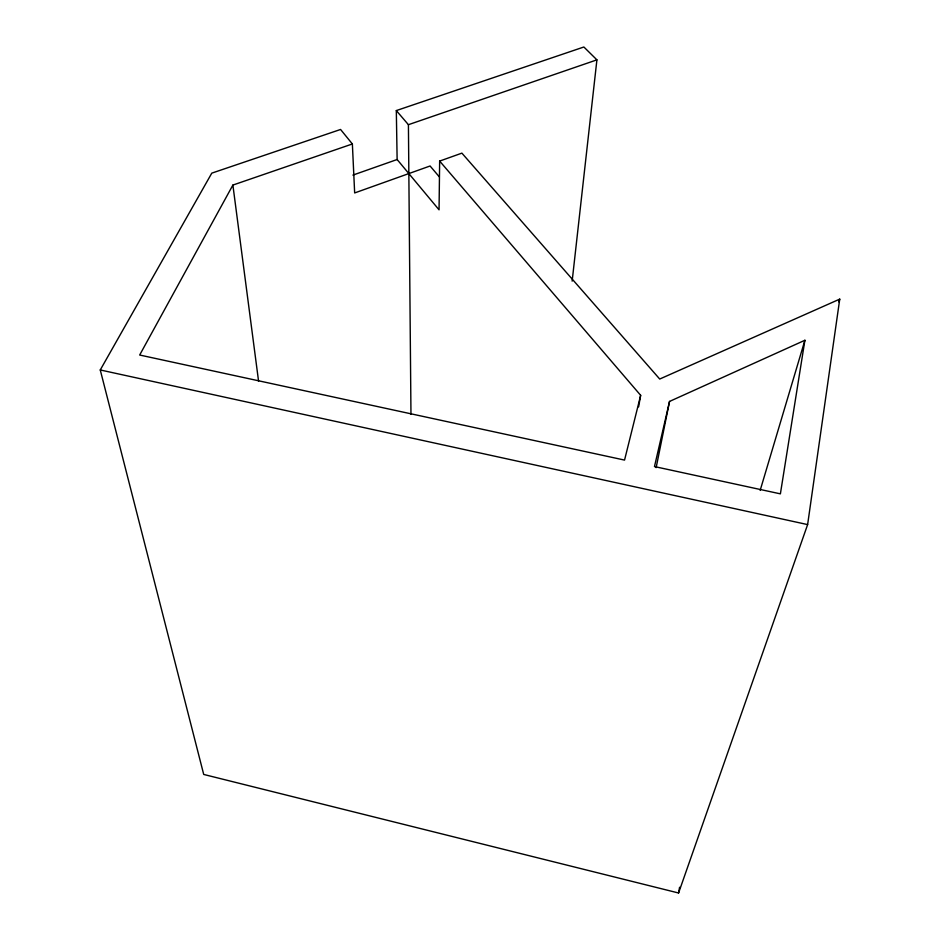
<?xml version="1.0" encoding="UTF-8"?>
<svg xmlns="http://www.w3.org/2000/svg" width="940" height="940" viewBox="0 0 940 940"><rect width="100%" height="100%" fill="white"/><g stroke="black" fill="none" stroke-linecap="round" stroke-linejoin="round"><path stroke-width="1.41" d="M439.321 176.861L430.085 165.992L354.662 192.947L352.371 143.973L340.574 129.473L211.794 173.136L100.263 369.961L203.71 774.443L678.574 893L807.625 524.591L839.737 299.12L659.716 379.043L461.893 153.138L439.65 161.081L439.051 209.82L397.127 159.518L396.316 110.579L583.869 47L596.912 59.855L572.154 281.142M804.899 340.268L780.388 493.853L654.475 466.569L669.539 401.427L804.899 340.268L760.166 490.386M638.601 406.879L640.657 395.329L439.65 161.081M678.574 893L679.585 887.243M656.144 467.638L669.539 401.427M640.657 395.329L624.548 460.083L139.672 355.026L232.885 185.074L352.371 143.973M838.856 301.916L839.737 299.12M352.911 175.099L397.127 159.518M396.316 110.579L408.418 124.691L596.912 59.855M100.263 369.961L807.625 524.591M232.885 185.074L258.571 381.205M408.418 124.691L410.968 414.293"/></g></svg>
